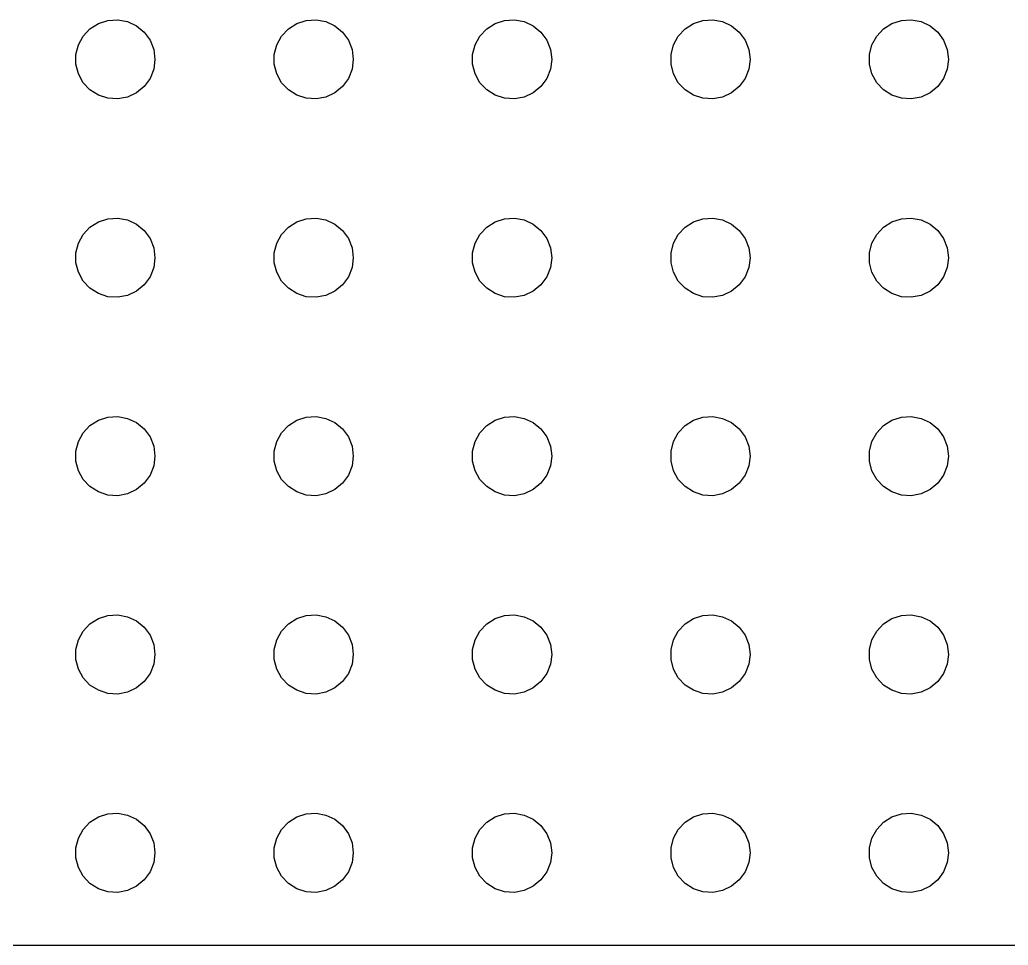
# Model space of a CAD drawing. Header units: metres. Extents: x -149 to 150, y -149 to 149.
# Drawn here: x -74.7 to 0, y -149.5 to -79.5 of the extents above; entities that cross this region are included whole.
import ezdxf

# ---------------------------------------------------------------- set-up
doc = ezdxf.new("R2010")
doc.units = ezdxf.units.M

msp = doc.modelspace()

# ---------------------------------------------------------------- linework, layer by layer
for p, q in [((-69.4123, -80.1885), (-68.7773, -79.7855)), ((-68.7773, -79.7855), (-68.0621, -79.5531)), ((-68.0621, -79.5531), (-67.3116, -79.5059)), ((-67.3116, -79.5059), (-66.573, -79.6468)), ((-66.573, -79.6468), (-65.8925, -79.967)), ((-65.8925, -79.967), (-65.3131, -80.4464)), ((-54.4123, -80.1885), (-53.7773, -79.7855)), ((-53.7773, -79.7855), (-53.0621, -79.5531)), ((-53.0621, -79.5531), (-52.3116, -79.5059)), ((-52.3116, -79.5059), (-51.5729, -79.6468)), ((-51.5729, -79.6468), (-50.8925, -79.967)), ((-50.8925, -79.967), (-50.3131, -80.4464)), ((-39.4123, -80.1885), (-38.7773, -79.7855)), ((-38.7773, -79.7855), (-38.0621, -79.5531)), ((-38.0621, -79.5531), (-37.3116, -79.5059)), ((-37.3116, -79.5059), (-36.5729, -79.6468)), ((-36.5729, -79.6468), (-35.8925, -79.967)), ((-35.8925, -79.967), (-35.3131, -80.4464)), ((-24.4123, -80.1885), (-23.7773, -79.7855)), ((-23.7773, -79.7855), (-23.0621, -79.5531)), ((-23.0621, -79.5531), (-22.3116, -79.5059)), ((-22.3116, -79.5059), (-21.5729, -79.6468)), ((-21.5729, -79.6468), (-20.8925, -79.967)), ((-20.8925, -79.967), (-20.3131, -80.4464)), ((-9.41226, -80.1885), (-8.77733, -79.7855)), ((-8.77733, -79.7855), (-8.06213, -79.5531)), ((-8.06213, -79.5531), (-7.31161, -79.5059)), ((-7.31161, -79.5059), (-6.57294, -79.6468)), ((-6.57294, -79.6468), (-5.89252, -79.967)), ((-5.89252, -79.967), (-5.31308, -80.4464)), ((-69.927, -80.7366), (-69.4123, -80.1885)), ((-65.3131, -80.4464), (-64.8711, -81.0547)), ((-54.927, -80.7366), (-54.4123, -80.1885)), ((-50.3131, -80.4464), (-49.8711, -81.0547)), ((-39.927, -80.7366), (-39.4123, -80.1885)), ((-35.3131, -80.4464), (-34.8711, -81.0547)), ((-24.927, -80.7366), (-24.4123, -80.1885)), ((-20.3131, -80.4464), (-19.8711, -81.0547)), ((-9.92705, -80.7366), (-9.41226, -80.1885)), ((-5.31308, -80.4464), (-4.87108, -81.0547)), ((-70.4763, -82.124), (-70.2893, -81.3956)), ((-70.2893, -81.3956), (-69.927, -80.7366)), ((-64.8711, -81.0547), (-64.5943, -81.7539)), ((-55.4763, -82.124), (-55.2893, -81.3956)), ((-55.2893, -81.3956), (-54.927, -80.7366)), ((-49.8711, -81.0547), (-49.5942, -81.7539)), ((-40.4763, -82.124), (-40.2893, -81.3956)), ((-40.2893, -81.3956), (-39.927, -80.7366)), ((-34.8711, -81.0547), (-34.5942, -81.7539)), ((-25.4763, -82.124), (-25.2893, -81.3956)), ((-25.2893, -81.3956), (-24.927, -80.7366)), ((-19.8711, -81.0547), (-19.5942, -81.7539)), ((-10.4763, -82.124), (-10.2893, -81.3956)), ((-10.2893, -81.3956), (-9.92705, -80.7366)), ((-4.87108, -81.0547), (-4.59424, -81.7539)), ((-70.4763, -82.876), (-70.4763, -82.124)), ((-64.5943, -81.7539), (-64.5, -82.5)), ((-55.4763, -82.876), (-55.4763, -82.124)), ((-49.5942, -81.7539), (-49.5, -82.5)), ((-40.4763, -82.876), (-40.4763, -82.124)), ((-34.5942, -81.7539), (-34.5, -82.5)), ((-25.4763, -82.876), (-25.4763, -82.124)), ((-19.5942, -81.7539), (-19.5, -82.5)), ((-10.4763, -82.876), (-10.4763, -82.124)), ((-4.59424, -81.7539), (-4.5, -82.5)), ((-70.2893, -83.6044), (-70.4763, -82.876)), ((-64.5, -82.5), (-64.5943, -83.2461)), ((-55.2893, -83.6044), (-55.4763, -82.876)), ((-49.5, -82.5), (-49.5942, -83.2461)), ((-40.2893, -83.6044), (-40.4763, -82.876)), ((-34.5, -82.5), (-34.5942, -83.2461)), ((-25.2893, -83.6044), (-25.4763, -82.876)), ((-19.5, -82.5), (-19.5942, -83.2461)), ((-10.2893, -83.6044), (-10.4763, -82.876)), ((-4.5, -82.5), (-4.59424, -83.2461)), ((-69.927, -84.2634), (-70.2893, -83.6044)), ((-64.5943, -83.2461), (-64.8711, -83.9453)), ((-54.927, -84.2634), (-55.2893, -83.6044)), ((-49.5942, -83.2461), (-49.8711, -83.9453)), ((-39.927, -84.2634), (-40.2893, -83.6044)), ((-34.5942, -83.2461), (-34.8711, -83.9453)), ((-24.927, -84.2634), (-25.2893, -83.6044)), ((-19.5942, -83.2461), (-19.8711, -83.9453)), ((-9.92705, -84.2634), (-10.2893, -83.6044)), ((-4.59424, -83.2461), (-4.87108, -83.9453)), ((-69.4123, -84.8115), (-69.927, -84.2634)), ((-64.8711, -83.9453), (-65.3131, -84.5536)), ((-54.4123, -84.8115), (-54.927, -84.2634)), ((-49.8711, -83.9453), (-50.3131, -84.5536)), ((-39.4123, -84.8115), (-39.927, -84.2634)), ((-34.8711, -83.9453), (-35.3131, -84.5536)), ((-24.4123, -84.8115), (-24.927, -84.2634)), ((-19.8711, -83.9453), (-20.3131, -84.5536)), ((-9.41226, -84.8115), (-9.92705, -84.2634)), ((-4.87108, -83.9453), (-5.31308, -84.5536)), ((-68.7773, -85.2145), (-69.4123, -84.8115)), ((-65.8925, -85.033), (-66.573, -85.3532)), ((-65.3131, -84.5536), (-65.8925, -85.033)), ((-53.7773, -85.2145), (-54.4123, -84.8115)), ((-50.8925, -85.033), (-51.5729, -85.3532)), ((-50.3131, -84.5536), (-50.8925, -85.033)), ((-38.7773, -85.2145), (-39.4123, -84.8115)), ((-35.8925, -85.033), (-36.5729, -85.3532)), ((-35.3131, -84.5536), (-35.8925, -85.033)), ((-23.7773, -85.2145), (-24.4123, -84.8115)), ((-20.8925, -85.033), (-21.5729, -85.3532)), ((-20.3131, -84.5536), (-20.8925, -85.033)), ((-8.77733, -85.2145), (-9.41226, -84.8115)), ((-5.89252, -85.033), (-6.57294, -85.3532)), ((-5.31308, -84.5536), (-5.89252, -85.033)), ((-68.0621, -85.4469), (-68.7773, -85.2145)), ((-67.3116, -85.4941), (-68.0621, -85.4469)), ((-66.573, -85.3532), (-67.3116, -85.4941)), ((-53.0621, -85.4469), (-53.7773, -85.2145)), ((-52.3116, -85.4941), (-53.0621, -85.4469)), ((-51.5729, -85.3532), (-52.3116, -85.4941)), ((-38.0621, -85.4469), (-38.7773, -85.2145)), ((-37.3116, -85.4941), (-38.0621, -85.4469)), ((-36.5729, -85.3532), (-37.3116, -85.4941)), ((-23.0621, -85.4469), (-23.7773, -85.2145)), ((-22.3116, -85.4941), (-23.0621, -85.4469)), ((-21.5729, -85.3532), (-22.3116, -85.4941)), ((-8.06213, -85.4469), (-8.77733, -85.2145)), ((-7.31161, -85.4941), (-8.06213, -85.4469)), ((-6.57294, -85.3532), (-7.31161, -85.4941)), ((-69.4123, -95.1885), (-68.7773, -94.7855)), ((-68.7773, -94.7855), (-68.0621, -94.5531)), ((-68.0621, -94.5531), (-67.3116, -94.5059)), ((-67.3116, -94.5059), (-66.573, -94.6468)), ((-66.573, -94.6468), (-65.8925, -94.967)), ((-54.4123, -95.1885), (-53.7773, -94.7855)), ((-53.7773, -94.7855), (-53.0621, -94.5531)), ((-53.0621, -94.5531), (-52.3116, -94.5059)), ((-52.3116, -94.5059), (-51.5729, -94.6468)), ((-51.5729, -94.6468), (-50.8925, -94.967)), ((-39.4123, -95.1885), (-38.7773, -94.7855)), ((-38.7773, -94.7855), (-38.0621, -94.5531)), ((-38.0621, -94.5531), (-37.3116, -94.5059)), ((-37.3116, -94.5059), (-36.5729, -94.6468)), ((-36.5729, -94.6468), (-35.8925, -94.967)), ((-24.4123, -95.1885), (-23.7773, -94.7855)), ((-23.7773, -94.7855), (-23.0621, -94.5531)), ((-23.0621, -94.5531), (-22.3116, -94.5059)), ((-22.3116, -94.5059), (-21.5729, -94.6468)), ((-21.5729, -94.6468), (-20.8925, -94.967)), ((-9.41226, -95.1885), (-8.77733, -94.7855)), ((-8.77733, -94.7855), (-8.06213, -94.5531)), ((-8.06213, -94.5531), (-7.31161, -94.5059)), ((-7.31161, -94.5059), (-6.57294, -94.6468)), ((-6.57294, -94.6468), (-5.89252, -94.967)), ((-69.927, -95.7366), (-69.4123, -95.1885)), ((-65.8925, -94.967), (-65.3131, -95.4464)), ((-65.3131, -95.4464), (-64.8711, -96.0547)), ((-54.927, -95.7366), (-54.4123, -95.1885)), ((-50.8925, -94.967), (-50.3131, -95.4464)), ((-50.3131, -95.4464), (-49.8711, -96.0547)), ((-39.927, -95.7366), (-39.4123, -95.1885)), ((-35.8925, -94.967), (-35.3131, -95.4464)), ((-35.3131, -95.4464), (-34.8711, -96.0547)), ((-24.927, -95.7366), (-24.4123, -95.1885)), ((-20.8925, -94.967), (-20.3131, -95.4464)), ((-20.3131, -95.4464), (-19.8711, -96.0547)), ((-9.92705, -95.7366), (-9.41226, -95.1885)), ((-5.89252, -94.967), (-5.31308, -95.4464)), ((-5.31308, -95.4464), (-4.87108, -96.0547)), ((-70.4763, -97.124), (-70.2893, -96.3956)), ((-70.2893, -96.3956), (-69.927, -95.7366)), ((-64.8711, -96.0547), (-64.5943, -96.7539)), ((-55.4763, -97.124), (-55.2893, -96.3956)), ((-55.2893, -96.3956), (-54.927, -95.7366)), ((-49.8711, -96.0547), (-49.5942, -96.7539)), ((-40.4763, -97.124), (-40.2893, -96.3956)), ((-40.2893, -96.3956), (-39.927, -95.7366)), ((-34.8711, -96.0547), (-34.5942, -96.7539)), ((-25.4763, -97.124), (-25.2893, -96.3956)), ((-25.2893, -96.3956), (-24.927, -95.7366)), ((-19.8711, -96.0547), (-19.5942, -96.7539)), ((-10.4763, -97.124), (-10.2893, -96.3956)), ((-10.2893, -96.3956), (-9.92705, -95.7366)), ((-4.87108, -96.0547), (-4.59424, -96.7539)), ((-70.4763, -97.876), (-70.4763, -97.124)), ((-64.5943, -96.7539), (-64.5, -97.5)), ((-55.4763, -97.876), (-55.4763, -97.124)), ((-49.5942, -96.7539), (-49.5, -97.5)), ((-40.4763, -97.876), (-40.4763, -97.124)), ((-34.5942, -96.7539), (-34.5, -97.5)), ((-25.4763, -97.876), (-25.4763, -97.124)), ((-19.5942, -96.7539), (-19.5, -97.5)), ((-10.4763, -97.876), (-10.4763, -97.124)), ((-4.59424, -96.7539), (-4.5, -97.5)), ((-70.2893, -98.6044), (-70.4763, -97.876)), ((-64.5, -97.5), (-64.5943, -98.2461)), ((-55.2893, -98.6044), (-55.4763, -97.876)), ((-49.5, -97.5), (-49.5942, -98.2461)), ((-40.2893, -98.6044), (-40.4763, -97.876)), ((-34.5, -97.5), (-34.5942, -98.2461)), ((-25.2893, -98.6044), (-25.4763, -97.876)), ((-19.5, -97.5), (-19.5942, -98.2461)), ((-10.2893, -98.6044), (-10.4763, -97.876)), ((-4.5, -97.5), (-4.59424, -98.2461)), ((-69.927, -99.2634), (-70.2893, -98.6044)), ((-64.5943, -98.2461), (-64.8711, -98.9453)), ((-54.927, -99.2634), (-55.2893, -98.6044)), ((-49.5942, -98.2461), (-49.8711, -98.9453)), ((-39.927, -99.2634), (-40.2893, -98.6044)), ((-34.5942, -98.2461), (-34.8711, -98.9453)), ((-24.927, -99.2634), (-25.2893, -98.6044)), ((-19.5942, -98.2461), (-19.8711, -98.9453)), ((-9.92705, -99.2634), (-10.2893, -98.6044)), ((-4.59424, -98.2461), (-4.87108, -98.9453)), ((-69.4123, -99.8115), (-69.927, -99.2634)), ((-64.8711, -98.9453), (-65.3131, -99.5536)), ((-54.4123, -99.8115), (-54.927, -99.2634)), ((-49.8711, -98.9453), (-50.3131, -99.5536)), ((-39.4123, -99.8115), (-39.927, -99.2634)), ((-34.8711, -98.9453), (-35.3131, -99.5536)), ((-24.4123, -99.8115), (-24.927, -99.2634)), ((-19.8711, -98.9453), (-20.3131, -99.5536)), ((-9.41226, -99.8115), (-9.92705, -99.2634)), ((-4.87108, -98.9453), (-5.31308, -99.5536)), ((-68.7773, -100.214), (-69.4123, -99.8115)), ((-65.8925, -100.033), (-66.573, -100.353)), ((-65.3131, -99.5536), (-65.8925, -100.033)), ((-53.7773, -100.214), (-54.4123, -99.8115)), ((-50.8925, -100.033), (-51.5729, -100.353)), ((-50.3131, -99.5536), (-50.8925, -100.033)), ((-38.7773, -100.214), (-39.4123, -99.8115)), ((-35.8925, -100.033), (-36.5729, -100.353)), ((-35.3131, -99.5536), (-35.8925, -100.033)), ((-23.7773, -100.214), (-24.4123, -99.8115)), ((-20.8925, -100.033), (-21.5729, -100.353)), ((-20.3131, -99.5536), (-20.8925, -100.033)), ((-8.77733, -100.214), (-9.41226, -99.8115)), ((-5.89252, -100.033), (-6.57294, -100.353)), ((-5.31308, -99.5536), (-5.89252, -100.033)), ((-68.0621, -100.447), (-68.7773, -100.214)), ((-67.3116, -100.494), (-68.0621, -100.447)), ((-66.573, -100.353), (-67.3116, -100.494)), ((-53.0621, -100.447), (-53.7773, -100.214)), ((-52.3116, -100.494), (-53.0621, -100.447)), ((-51.5729, -100.353), (-52.3116, -100.494)), ((-38.0621, -100.447), (-38.7773, -100.214)), ((-37.3116, -100.494), (-38.0621, -100.447)), ((-36.5729, -100.353), (-37.3116, -100.494)), ((-23.0621, -100.447), (-23.7773, -100.214)), ((-22.3116, -100.494), (-23.0621, -100.447)), ((-21.5729, -100.353), (-22.3116, -100.494)), ((-8.06213, -100.447), (-8.77733, -100.214)), ((-7.31161, -100.494), (-8.06213, -100.447)), ((-6.57294, -100.353), (-7.31161, -100.494)), ((-69.4123, -110.188), (-68.7773, -109.786)), ((-68.7773, -109.786), (-68.0621, -109.553)), ((-68.0621, -109.553), (-67.3116, -109.506)), ((-67.3116, -109.506), (-66.573, -109.647)), ((-66.573, -109.647), (-65.8925, -109.967)), ((-54.4123, -110.188), (-53.7773, -109.786)), ((-53.7773, -109.786), (-53.0621, -109.553)), ((-53.0621, -109.553), (-52.3116, -109.506)), ((-52.3116, -109.506), (-51.5729, -109.647)), ((-51.5729, -109.647), (-50.8925, -109.967)), ((-39.4123, -110.188), (-38.7773, -109.786)), ((-38.7773, -109.786), (-38.0621, -109.553)), ((-38.0621, -109.553), (-37.3116, -109.506)), ((-37.3116, -109.506), (-36.5729, -109.647)), ((-36.5729, -109.647), (-35.8925, -109.967)), ((-24.4123, -110.188), (-23.7773, -109.786)), ((-23.7773, -109.786), (-23.0621, -109.553)), ((-23.0621, -109.553), (-22.3116, -109.506)), ((-22.3116, -109.506), (-21.5729, -109.647)), ((-21.5729, -109.647), (-20.8925, -109.967)), ((-9.41226, -110.188), (-8.77733, -109.786)), ((-8.77733, -109.786), (-8.06213, -109.553)), ((-8.06213, -109.553), (-7.31161, -109.506)), ((-7.31161, -109.506), (-6.57294, -109.647)), ((-6.57294, -109.647), (-5.89252, -109.967)), ((-69.927, -110.737), (-69.4123, -110.188)), ((-65.8925, -109.967), (-65.3131, -110.446)), ((-65.3131, -110.446), (-64.8711, -111.055)), ((-54.927, -110.737), (-54.4123, -110.188)), ((-50.8925, -109.967), (-50.3131, -110.446)), ((-50.3131, -110.446), (-49.8711, -111.055)), ((-39.927, -110.737), (-39.4123, -110.188)), ((-35.8925, -109.967), (-35.3131, -110.446)), ((-35.3131, -110.446), (-34.8711, -111.055)), ((-24.927, -110.737), (-24.4123, -110.188)), ((-20.8925, -109.967), (-20.3131, -110.446)), ((-20.3131, -110.446), (-19.8711, -111.055)), ((-9.92705, -110.737), (-9.41226, -110.188)), ((-5.89252, -109.967), (-5.31308, -110.446)), ((-5.31308, -110.446), (-4.87108, -111.055)), ((-70.2893, -111.396), (-69.927, -110.737)), ((-64.8711, -111.055), (-64.5943, -111.754)), ((-55.2893, -111.396), (-54.927, -110.737)), ((-49.8711, -111.055), (-49.5942, -111.754)), ((-40.2893, -111.396), (-39.927, -110.737)), ((-34.8711, -111.055), (-34.5942, -111.754)), ((-25.2893, -111.396), (-24.927, -110.737)), ((-19.8711, -111.055), (-19.5942, -111.754)), ((-10.2893, -111.396), (-9.92705, -110.737)), ((-4.87108, -111.055), (-4.59424, -111.754)), ((-70.4763, -112.124), (-70.2893, -111.396)), ((-64.5943, -111.754), (-64.5, -112.5)), ((-55.4763, -112.124), (-55.2893, -111.396)), ((-49.5942, -111.754), (-49.5, -112.5)), ((-40.4763, -112.124), (-40.2893, -111.396)), ((-34.5942, -111.754), (-34.5, -112.5)), ((-25.4763, -112.124), (-25.2893, -111.396)), ((-19.5942, -111.754), (-19.5, -112.5)), ((-10.4763, -112.124), (-10.2893, -111.396)), ((-4.59424, -111.754), (-4.5, -112.5)), ((-70.4763, -112.876), (-70.4763, -112.124)), ((-64.5, -112.5), (-64.5943, -113.246)), ((-55.4763, -112.876), (-55.4763, -112.124)), ((-49.5, -112.5), (-49.5942, -113.246)), ((-40.4763, -112.876), (-40.4763, -112.124)), ((-34.5, -112.5), (-34.5942, -113.246)), ((-25.4763, -112.876), (-25.4763, -112.124)), ((-19.5, -112.5), (-19.5942, -113.246)), ((-10.4763, -112.876), (-10.4763, -112.124)), ((-4.5, -112.5), (-4.59424, -113.246)), ((-70.2893, -113.604), (-70.4763, -112.876)), ((-69.927, -114.263), (-70.2893, -113.604)), ((-64.5943, -113.246), (-64.8711, -113.945)), ((-55.2893, -113.604), (-55.4763, -112.876)), ((-54.927, -114.263), (-55.2893, -113.604)), ((-49.5942, -113.246), (-49.8711, -113.945)), ((-40.2893, -113.604), (-40.4763, -112.876)), ((-39.927, -114.263), (-40.2893, -113.604)), ((-34.5942, -113.246), (-34.8711, -113.945)), ((-25.2893, -113.604), (-25.4763, -112.876)), ((-24.927, -114.263), (-25.2893, -113.604)), ((-19.5942, -113.246), (-19.8711, -113.945)), ((-10.2893, -113.604), (-10.4763, -112.876)), ((-9.92705, -114.263), (-10.2893, -113.604)), ((-4.59424, -113.246), (-4.87108, -113.945)), ((-69.4123, -114.812), (-69.927, -114.263)), ((-64.8711, -113.945), (-65.3131, -114.554)), ((-54.4123, -114.812), (-54.927, -114.263)), ((-49.8711, -113.945), (-50.3131, -114.554)), ((-39.4123, -114.812), (-39.927, -114.263)), ((-34.8711, -113.945), (-35.3131, -114.554)), ((-24.4123, -114.812), (-24.927, -114.263)), ((-19.8711, -113.945), (-20.3131, -114.554)), ((-9.41226, -114.812), (-9.92705, -114.263)), ((-4.87108, -113.945), (-5.31308, -114.554)), ((-68.7773, -115.214), (-69.4123, -114.812)), ((-65.8925, -115.033), (-66.573, -115.353)), ((-65.3131, -114.554), (-65.8925, -115.033)), ((-53.7773, -115.214), (-54.4123, -114.812)), ((-50.8925, -115.033), (-51.5729, -115.353)), ((-50.3131, -114.554), (-50.8925, -115.033)), ((-38.7773, -115.214), (-39.4123, -114.812)), ((-35.8925, -115.033), (-36.5729, -115.353)), ((-35.3131, -114.554), (-35.8925, -115.033)), ((-23.7773, -115.214), (-24.4123, -114.812)), ((-20.8925, -115.033), (-21.5729, -115.353)), ((-20.3131, -114.554), (-20.8925, -115.033)), ((-8.77733, -115.214), (-9.41226, -114.812)), ((-5.89252, -115.033), (-6.57294, -115.353)), ((-5.31308, -114.554), (-5.89252, -115.033)), ((-68.0621, -115.447), (-68.7773, -115.214)), ((-67.3116, -115.494), (-68.0621, -115.447)), ((-66.573, -115.353), (-67.3116, -115.494)), ((-53.0621, -115.447), (-53.7773, -115.214)), ((-52.3116, -115.494), (-53.0621, -115.447)), ((-51.5729, -115.353), (-52.3116, -115.494)), ((-38.0621, -115.447), (-38.7773, -115.214)), ((-37.3116, -115.494), (-38.0621, -115.447)), ((-36.5729, -115.353), (-37.3116, -115.494)), ((-23.0621, -115.447), (-23.7773, -115.214)), ((-22.3116, -115.494), (-23.0621, -115.447)), ((-21.5729, -115.353), (-22.3116, -115.494)), ((-8.06213, -115.447), (-8.77733, -115.214)), ((-7.31161, -115.494), (-8.06213, -115.447)), ((-6.57294, -115.353), (-7.31161, -115.494)), ((-69.4123, -125.188), (-68.7773, -124.786)), ((-68.7773, -124.786), (-68.0621, -124.553)), ((-68.0621, -124.553), (-67.3116, -124.506)), ((-67.3116, -124.506), (-66.573, -124.647)), ((-66.573, -124.647), (-65.8925, -124.967)), ((-54.4123, -125.188), (-53.7773, -124.786)), ((-53.7773, -124.786), (-53.0621, -124.553)), ((-53.0621, -124.553), (-52.3116, -124.506)), ((-52.3116, -124.506), (-51.5729, -124.647)), ((-51.5729, -124.647), (-50.8925, -124.967)), ((-39.4123, -125.188), (-38.7773, -124.786)), ((-38.7773, -124.786), (-38.0621, -124.553)), ((-38.0621, -124.553), (-37.3116, -124.506)), ((-37.3116, -124.506), (-36.5729, -124.647)), ((-36.5729, -124.647), (-35.8925, -124.967)), ((-24.4123, -125.188), (-23.7773, -124.786)), ((-23.7773, -124.786), (-23.0621, -124.553)), ((-23.0621, -124.553), (-22.3116, -124.506)), ((-22.3116, -124.506), (-21.5729, -124.647)), ((-21.5729, -124.647), (-20.8925, -124.967)), ((-9.41226, -125.188), (-8.77733, -124.786)), ((-8.77733, -124.786), (-8.06213, -124.553)), ((-8.06213, -124.553), (-7.31161, -124.506)), ((-7.31161, -124.506), (-6.57294, -124.647)), ((-6.57294, -124.647), (-5.89252, -124.967)), ((-69.927, -125.737), (-69.4123, -125.188)), ((-65.8925, -124.967), (-65.3131, -125.446)), ((-65.3131, -125.446), (-64.8711, -126.055)), ((-54.927, -125.737), (-54.4123, -125.188)), ((-50.8925, -124.967), (-50.3131, -125.446)), ((-50.3131, -125.446), (-49.8711, -126.055)), ((-39.927, -125.737), (-39.4123, -125.188)), ((-35.8925, -124.967), (-35.3131, -125.446)), ((-35.3131, -125.446), (-34.8711, -126.055)), ((-24.927, -125.737), (-24.4123, -125.188)), ((-20.8925, -124.967), (-20.3131, -125.446)), ((-20.3131, -125.446), (-19.8711, -126.055)), ((-9.92705, -125.737), (-9.41226, -125.188)), ((-5.89252, -124.967), (-5.31308, -125.446)), ((-5.31308, -125.446), (-4.87108, -126.055)), ((-70.2893, -126.396), (-69.927, -125.737)), ((-64.8711, -126.055), (-64.5943, -126.754)), ((-55.2893, -126.396), (-54.927, -125.737)), ((-49.8711, -126.055), (-49.5942, -126.754)), ((-40.2893, -126.396), (-39.927, -125.737)), ((-34.8711, -126.055), (-34.5942, -126.754)), ((-25.2893, -126.396), (-24.927, -125.737)), ((-19.8711, -126.055), (-19.5942, -126.754)), ((-10.2893, -126.396), (-9.92705, -125.737)), ((-4.87108, -126.055), (-4.59424, -126.754)), ((-70.4763, -127.124), (-70.2893, -126.396)), ((-64.5943, -126.754), (-64.5, -127.5)), ((-55.4763, -127.124), (-55.2893, -126.396)), ((-49.5942, -126.754), (-49.5, -127.5)), ((-40.4763, -127.124), (-40.2893, -126.396)), ((-34.5942, -126.754), (-34.5, -127.5)), ((-25.4763, -127.124), (-25.2893, -126.396)), ((-19.5942, -126.754), (-19.5, -127.5)), ((-10.4763, -127.124), (-10.2893, -126.396)), ((-4.59424, -126.754), (-4.5, -127.5)), ((-70.4763, -127.876), (-70.4763, -127.124)), ((-64.5, -127.5), (-64.5943, -128.246)), ((-55.4763, -127.876), (-55.4763, -127.124)), ((-49.5, -127.5), (-49.5942, -128.246)), ((-40.4763, -127.876), (-40.4763, -127.124)), ((-34.5, -127.5), (-34.5942, -128.246)), ((-25.4763, -127.876), (-25.4763, -127.124)), ((-19.5, -127.5), (-19.5942, -128.246)), ((-10.4763, -127.876), (-10.4763, -127.124)), ((-4.5, -127.5), (-4.59424, -128.246)), ((-70.2893, -128.604), (-70.4763, -127.876)), ((-64.5943, -128.246), (-64.8711, -128.945)), ((-55.2893, -128.604), (-55.4763, -127.876)), ((-49.5942, -128.246), (-49.8711, -128.945)), ((-40.2893, -128.604), (-40.4763, -127.876)), ((-34.5942, -128.246), (-34.8711, -128.945)), ((-25.2893, -128.604), (-25.4763, -127.876)), ((-19.5942, -128.246), (-19.8711, -128.945)), ((-10.2893, -128.604), (-10.4763, -127.876)), ((-4.59424, -128.246), (-4.87108, -128.945)), ((-69.927, -129.263), (-70.2893, -128.604)), ((-69.4123, -129.812), (-69.927, -129.263)), ((-64.8711, -128.945), (-65.3131, -129.554)), ((-54.927, -129.263), (-55.2893, -128.604)), ((-54.4123, -129.812), (-54.927, -129.263)), ((-49.8711, -128.945), (-50.3131, -129.554)), ((-39.927, -129.263), (-40.2893, -128.604)), ((-39.4123, -129.812), (-39.927, -129.263)), ((-34.8711, -128.945), (-35.3131, -129.554)), ((-24.927, -129.263), (-25.2893, -128.604)), ((-24.4123, -129.812), (-24.927, -129.263)), ((-19.8711, -128.945), (-20.3131, -129.554)), ((-9.92705, -129.263), (-10.2893, -128.604)), ((-9.41226, -129.812), (-9.92705, -129.263)), ((-4.87108, -128.945), (-5.31308, -129.554)), ((-68.7773, -130.214), (-69.4123, -129.812)), ((-65.8925, -130.033), (-66.573, -130.353)), ((-65.3131, -129.554), (-65.8925, -130.033)), ((-53.7773, -130.214), (-54.4123, -129.812)), ((-50.8925, -130.033), (-51.5729, -130.353)), ((-50.3131, -129.554), (-50.8925, -130.033)), ((-38.7773, -130.214), (-39.4123, -129.812)), ((-35.8925, -130.033), (-36.5729, -130.353)), ((-35.3131, -129.554), (-35.8925, -130.033)), ((-23.7773, -130.214), (-24.4123, -129.812)), ((-20.8925, -130.033), (-21.5729, -130.353)), ((-20.3131, -129.554), (-20.8925, -130.033)), ((-8.77733, -130.214), (-9.41226, -129.812)), ((-5.89252, -130.033), (-6.57294, -130.353)), ((-5.31308, -129.554), (-5.89252, -130.033)), ((-68.0621, -130.447), (-68.7773, -130.214)), ((-67.3116, -130.494), (-68.0621, -130.447)), ((-66.573, -130.353), (-67.3116, -130.494)), ((-53.0621, -130.447), (-53.7773, -130.214)), ((-52.3116, -130.494), (-53.0621, -130.447)), ((-51.5729, -130.353), (-52.3116, -130.494)), ((-38.0621, -130.447), (-38.7773, -130.214)), ((-37.3116, -130.494), (-38.0621, -130.447)), ((-36.5729, -130.353), (-37.3116, -130.494)), ((-23.0621, -130.447), (-23.7773, -130.214)), ((-22.3116, -130.494), (-23.0621, -130.447)), ((-21.5729, -130.353), (-22.3116, -130.494)), ((-8.06213, -130.447), (-8.77733, -130.214)), ((-7.31161, -130.494), (-8.06213, -130.447)), ((-6.57294, -130.353), (-7.31161, -130.494)), ((-68.7773, -139.786), (-68.0621, -139.553)), ((-68.0621, -139.553), (-67.3116, -139.506)), ((-67.3116, -139.506), (-66.573, -139.647)), ((-66.573, -139.647), (-65.8925, -139.967)), ((-53.7773, -139.786), (-53.0621, -139.553)), ((-53.0621, -139.553), (-52.3116, -139.506)), ((-52.3116, -139.506), (-51.5729, -139.647)), ((-51.5729, -139.647), (-50.8925, -139.967)), ((-38.7773, -139.786), (-38.0621, -139.553)), ((-38.0621, -139.553), (-37.3116, -139.506)), ((-37.3116, -139.506), (-36.5729, -139.647)), ((-36.5729, -139.647), (-35.8925, -139.967)), ((-23.7773, -139.786), (-23.0621, -139.553)), ((-23.0621, -139.553), (-22.3116, -139.506)), ((-22.3116, -139.506), (-21.5729, -139.647)), ((-21.5729, -139.647), (-20.8925, -139.967)), ((-8.77733, -139.786), (-8.06213, -139.553)), ((-8.06213, -139.553), (-7.31161, -139.506)), ((-7.31161, -139.506), (-6.57294, -139.647)), ((-6.57294, -139.647), (-5.89252, -139.967)), ((-69.927, -140.737), (-69.4123, -140.188)), ((-69.4123, -140.188), (-68.7773, -139.786)), ((-65.8925, -139.967), (-65.3131, -140.446)), ((-65.3131, -140.446), (-64.8711, -141.055)), ((-54.927, -140.737), (-54.4123, -140.188)), ((-54.4123, -140.188), (-53.7773, -139.786)), ((-50.8925, -139.967), (-50.3131, -140.446)), ((-50.3131, -140.446), (-49.8711, -141.055)), ((-39.927, -140.737), (-39.4123, -140.188)), ((-39.4123, -140.188), (-38.7773, -139.786)), ((-35.8925, -139.967), (-35.3131, -140.446)), ((-35.3131, -140.446), (-34.8711, -141.055)), ((-24.927, -140.737), (-24.4123, -140.188)), ((-24.4123, -140.188), (-23.7773, -139.786)), ((-20.8925, -139.967), (-20.3131, -140.446)), ((-20.3131, -140.446), (-19.8711, -141.055)), ((-9.92705, -140.737), (-9.41226, -140.188)), ((-9.41226, -140.188), (-8.77733, -139.786)), ((-5.89252, -139.967), (-5.31308, -140.446)), ((-5.31308, -140.446), (-4.87108, -141.055)), ((-70.2893, -141.396), (-69.927, -140.737)), ((-64.8711, -141.055), (-64.5943, -141.754)), ((-55.2893, -141.396), (-54.927, -140.737)), ((-49.8711, -141.055), (-49.5942, -141.754)), ((-40.2893, -141.396), (-39.927, -140.737)), ((-34.8711, -141.055), (-34.5942, -141.754)), ((-25.2893, -141.396), (-24.927, -140.737)), ((-19.8711, -141.055), (-19.5942, -141.754)), ((-10.2893, -141.396), (-9.92705, -140.737)), ((-4.87108, -141.055), (-4.59424, -141.754)), ((-70.4763, -142.124), (-70.2893, -141.396)), ((-64.5943, -141.754), (-64.5, -142.5)), ((-55.4763, -142.124), (-55.2893, -141.396)), ((-49.5942, -141.754), (-49.5, -142.5)), ((-40.4763, -142.124), (-40.2893, -141.396)), ((-34.5942, -141.754), (-34.5, -142.5)), ((-25.4763, -142.124), (-25.2893, -141.396)), ((-19.5942, -141.754), (-19.5, -142.5)), ((-10.4763, -142.124), (-10.2893, -141.396)), ((-4.59424, -141.754), (-4.5, -142.5)), ((-70.4763, -142.876), (-70.4763, -142.124)), ((-64.5, -142.5), (-64.5943, -143.246)), ((-55.4763, -142.876), (-55.4763, -142.124)), ((-49.5, -142.5), (-49.5942, -143.246)), ((-40.4763, -142.876), (-40.4763, -142.124)), ((-34.5, -142.5), (-34.5942, -143.246)), ((-25.4763, -142.876), (-25.4763, -142.124)), ((-19.5, -142.5), (-19.5942, -143.246)), ((-10.4763, -142.876), (-10.4763, -142.124)), ((-4.5, -142.5), (-4.59424, -143.246)), ((-70.2893, -143.604), (-70.4763, -142.876)), ((-64.5943, -143.246), (-64.8711, -143.945)), ((-55.2893, -143.604), (-55.4763, -142.876)), ((-49.5942, -143.246), (-49.8711, -143.945)), ((-40.2893, -143.604), (-40.4763, -142.876)), ((-34.5942, -143.246), (-34.8711, -143.945)), ((-25.2893, -143.604), (-25.4763, -142.876)), ((-19.5942, -143.246), (-19.8711, -143.945)), ((-10.2893, -143.604), (-10.4763, -142.876)), ((-4.59424, -143.246), (-4.87108, -143.945)), ((-69.927, -144.263), (-70.2893, -143.604)), ((-64.8711, -143.945), (-65.3131, -144.554)), ((-54.927, -144.263), (-55.2893, -143.604)), ((-49.8711, -143.945), (-50.3131, -144.554)), ((-39.927, -144.263), (-40.2893, -143.604)), ((-34.8711, -143.945), (-35.3131, -144.554)), ((-24.927, -144.263), (-25.2893, -143.604)), ((-19.8711, -143.945), (-20.3131, -144.554)), ((-9.92705, -144.263), (-10.2893, -143.604)), ((-4.87108, -143.945), (-5.31308, -144.554)), ((-69.4123, -144.812), (-69.927, -144.263)), ((-68.7773, -145.214), (-69.4123, -144.812)), ((-65.3131, -144.554), (-65.8925, -145.033)), ((-54.4123, -144.812), (-54.927, -144.263)), ((-53.7773, -145.214), (-54.4123, -144.812)), ((-50.3131, -144.554), (-50.8925, -145.033)), ((-39.4123, -144.812), (-39.927, -144.263)), ((-38.7773, -145.214), (-39.4123, -144.812)), ((-35.3131, -144.554), (-35.8925, -145.033)), ((-24.4123, -144.812), (-24.927, -144.263)), ((-23.7773, -145.214), (-24.4123, -144.812)), ((-20.3131, -144.554), (-20.8925, -145.033)), ((-9.41226, -144.812), (-9.92705, -144.263)), ((-8.77733, -145.214), (-9.41226, -144.812)), ((-5.31308, -144.554), (-5.89252, -145.033)), ((-68.0621, -145.447), (-68.7773, -145.214)), ((-67.3116, -145.494), (-68.0621, -145.447)), ((-66.573, -145.353), (-67.3116, -145.494)), ((-65.8925, -145.033), (-66.573, -145.353)), ((-53.0621, -145.447), (-53.7773, -145.214)), ((-52.3116, -145.494), (-53.0621, -145.447)), ((-51.5729, -145.353), (-52.3116, -145.494)), ((-50.8925, -145.033), (-51.5729, -145.353)), ((-38.0621, -145.447), (-38.7773, -145.214)), ((-37.3116, -145.494), (-38.0621, -145.447)), ((-36.5729, -145.353), (-37.3116, -145.494)), ((-35.8925, -145.033), (-36.5729, -145.353)), ((-23.0621, -145.447), (-23.7773, -145.214)), ((-22.3116, -145.494), (-23.0621, -145.447)), ((-21.5729, -145.353), (-22.3116, -145.494)), ((-20.8925, -145.033), (-21.5729, -145.353)), ((-8.06213, -145.447), (-8.77733, -145.214)), ((-7.31161, -145.494), (-8.06213, -145.447)), ((-6.57294, -145.353), (-7.31161, -145.494)), ((-5.89252, -145.033), (-6.57294, -145.353)), ((-144.186, -149.49), (144.814, -149.49))]:
    msp.add_line(p, q)

doc.saveas('drawing.dxf')
